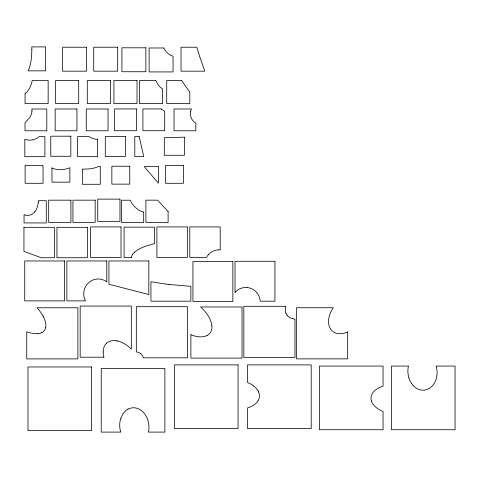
<?xml version="1.0" encoding="UTF-8"?>
<svg xmlns="http://www.w3.org/2000/svg" width="479" height="479" viewBox="0 0 479 479"><rect width="100%" height="100%" fill="white"/><g stroke="black" fill="none" stroke-linecap="round" stroke-linejoin="round"><path stroke-width="0.72" d="M347.682 331.983L347.682 358.873L296.549 358.873L296.549 307.74L333.342 307.74A28.117 28.117 0 0 0 330.744 312.206L329.827 314.469A22.549 22.549 0 0 0 328.63 319.673L328.558 320.984A16.49 16.49 0 0 0 328.881 324.864L329.205 326.043A11.436 11.436 0 0 0 331.001 329.594A10.233 10.233 0 0 0 332.815 331.438L333.348 331.833A11.364 11.364 0 0 0 338.922 333.701L341.377 333.725A19.483 19.483 0 0 0 347.664 331.953M103.189 351.957L103.236 350.7A13.711 13.711 0 0 1 103.739 347.898L103.793 347.742A10.55 10.55 0 0 1 105.913 343.868L106.398 343.401M38.278 202.192L38.362 200.707L46.271 200.707L46.271 222.933L24.052 222.933L24.052 214.742A12.484 12.484 0 0 0 25.483 215.125L26.225 215.251A10.209 10.209 0 0 0 28.459 215.311L29.153 215.221A8.85 8.85 0 0 0 32.039 214.203L32.638 213.832A10.029 10.029 0 0 0 34.332 212.383L34.829 211.82M45.691 327.414L45.798 326.726A12.232 12.232 0 0 0 45.643 323.181L45.415 321.984A23.477 23.477 0 0 0 43.361 316.769M120.78 418.424L120.271 420.239A22.214 22.214 0 0 0 119.726 424.316L119.714 426.071A23.417 23.417 0 0 0 119.888 428.202L120.193 430.052A23.166 23.166 0 0 0 120.72 432.1L101.231 432.1L101.231 368.453L164.884 368.453L164.884 432.1L148.478 432.1A22.489 22.489 0 0 0 148.813 430.016L148.945 428.148A24.016 24.016 0 0 0 148.358 422.089L147.867 420.281A21.615 21.615 0 0 0 145.299 414.796L144.179 413.287A16.789 16.789 0 0 0 141.329 410.503L140.509 409.928A13.358 13.358 0 0 0 136.832 408.216L135.916 408A11.586 11.586 0 0 0 132.881 407.791L131.941 407.886A11.771 11.771 0 0 0 129.001 408.725L128.15 409.132M257.947 400.899L258.343 400.21A10.34 10.34 0 0 0 258.474 399.947A9.586 9.586 0 0 0 259.241 397.762A9.556 9.556 0 0 0 258.612 392.014M132.42 254.642L132.629 254.313A12.107 12.107 0 0 1 134.617 252.152M208.329 254.798L207.694 255.612A14.927 14.927 0 0 0 206.611 257.349L189.786 257.349L189.786 226.932L220.208 226.932L220.208 249.948A13.448 13.448 0 0 0 219.119 249.87L218.155 249.876M134.605 252.134L135.024 251.774A24.243 24.243 0 0 1 138.209 249.607L141.137 248.062A54.899 54.899 0 0 1 145.634 246.206L154.507 243.566L154.507 227.154L124.085 227.154L124.085 257.57L131.48 257.57M206.91 335.587L206.275 335.875A12.508 12.508 0 0 1 204 336.563L203.216 336.707A18.459 18.459 0 0 1 198.48 336.719L196.905 336.498A29.506 29.506 0 0 1 190.893 334.647M41.535 332.713L40.966 332.953A10.861 10.861 0 0 1 38.829 333.51L37.619 333.659M103.907 357.208L80.173 357.208L80.173 306.075L131.306 306.075L131.306 349.119A34.584 34.584 0 0 0 124.941 344.066L122.887 342.946A23.471 23.471 0 0 0 117.738 341.024M170.368 284.58L190.864 286.316L190.864 301.189L150.945 301.189L150.945 281.664L162.315 283.574M170.057 284.544L168.273 284.34M168.195 284.334L165.872 284.047M247.475 287.586L248.469 287.741A14.31 14.31 0 0 1 251.511 288.681L252.481 289.148A14.472 14.472 0 0 1 255.9 291.663L256.636 292.447A14.621 14.621 0 0 1 260.199 301.189L274.94 301.189L274.94 261.277L235.027 261.277L235.027 292.477A14.196 14.196 0 0 1 238.231 289.687L239.099 289.178A14.125 14.125 0 0 1 242.123 287.975L243.098 287.747A14.125 14.125 0 0 1 247.469 287.586M165.716 284.029L162.938 283.664M116.499 340.797L117.738 341.042M292.711 318.673L293.837 318.912A17.531 17.531 0 0 0 294.974 319.074L294.974 357.436L243.841 357.436L243.841 306.303L285.813 306.303A14.286 14.286 0 0 0 285.37 308.626L285.31 309.638A9.394 9.394 0 0 0 285.855 313.104M253.678 385.966L254.133 386.325A20.543 20.543 0 0 1 254.463 386.607L255.325 387.385A15.142 15.142 0 0 1 258.181 391.014M140.766 353.783L141.197 354.167A7.628 7.628 0 0 1 142.383 355.598L142.676 356.095A8.73 8.73 0 0 1 143.383 357.819L187.457 357.819L187.457 306.686L136.323 306.686L136.323 351.909A9.526 9.526 0 0 1 140.802 353.741M287.292 315.535L286.957 315.116A8.035 8.035 0 0 1 285.867 313.104M411.467 383.308L412.509 384.715A16.484 16.484 0 0 0 415.449 387.553L416.281 388.116A13.657 13.657 0 0 0 418.945 389.445L419.844 389.726A11.873 11.873 0 0 0 423.903 390.151L424.837 390.038A11.993 11.993 0 0 0 427.759 389.188L429.424 388.307A14.208 14.208 0 0 0 432.477 385.709L433.124 384.948A17.394 17.394 0 0 0 435.183 381.565L435.896 379.841A20.747 20.747 0 0 0 436.866 375.871L437.058 374.021A22.483 22.483 0 0 0 436.908 369.824L436.591 367.986A22.142 22.142 0 0 0 436.088 366.07L455.05 366.07L455.05 429.723L391.403 429.723L391.403 366.07L408.449 366.07A21.615 21.615 0 0 0 408.072 368.147L407.916 369.884A23.052 23.052 0 0 0 408.425 376.045L408.898 377.853M258.157 391.026L258.636 392.008M43.391 316.751L42.026 314.338A44.032 44.032 0 0 0 39.044 310.135L37.045 307.769L77.885 307.769L77.885 358.903L26.746 358.903L26.746 331.761A39.835 39.835 0 0 0 29.542 332.66L31.901 333.222A20.759 20.759 0 0 0 37.619 333.689M199.899 57.115L204.802 71.167L181.038 71.167L181.038 47.217L196.779 47.217L199.839 56.929M371.423 400.953L371.596 401.474A10.4 10.4 0 0 0 371.674 401.677L371.782 401.947A11.993 11.993 0 0 0 372.973 404.096L373.626 404.977A18.376 18.376 0 0 0 376.997 408.114L378.799 409.335A29.65 29.65 0 0 0 383.05 411.437L383.05 429.723L319.397 429.723L319.397 366.07L383.05 366.07L383.05 386.218A27.189 27.189 0 0 0 380.865 386.972L378.871 387.864A19.208 19.208 0 0 0 375.799 389.762L374.901 390.511A12.694 12.694 0 0 0 372.566 393.181L372.201 393.816A9.412 9.412 0 0 0 370.991 398.049L371.021 398.636A9.257 9.257 0 0 0 371.411 400.917L371.411 400.917M211.85 325.391L211.634 324.014A22.938 22.938 0 0 0 209.604 318.361L208.784 316.775A38.039 38.039 0 0 0 202.898 309.183L200.617 306.985L242.021 306.985L242.021 358.118L190.887 358.118L190.887 334.665M34.853 211.838A14.16 14.16 0 0 0 37.021 207.88L37.482 206.563A23.124 23.124 0 0 0 38.266 202.192M131.438 257.57A6.077 6.077 0 0 1 132.438 254.654M208.347 254.81A13.622 13.622 0 0 1 218.149 249.828M45.715 327.42A7.305 7.305 0 0 1 41.595 332.743M103.925 357.202A20.609 20.609 0 0 1 103.171 351.957M116.499 340.814A15.088 15.088 0 0 0 112.409 340.659L111.745 340.773A10.251 10.251 0 0 0 106.362 343.359M206.958 335.557A9.502 9.502 0 0 0 208.97 334.204L209.503 333.677A8.472 8.472 0 0 0 210.892 331.696L211.203 331.007A9.808 9.808 0 0 0 211.82 328.654L211.91 327.864A13.436 13.436 0 0 0 211.844 325.391M292.729 318.559A9.933 9.933 0 0 1 287.268 315.613M120.948 418.472A15.999 15.999 0 0 1 128.055 408.982M257.947 400.905A12.268 12.268 0 0 1 256.433 402.839L255.654 403.599A18.004 18.004 0 0 1 251.834 406.186L249.864 407.096A25.83 25.83 0 0 1 247.553 407.892L247.553 428.531L311.2 428.531L311.2 364.884L247.553 364.884L247.553 382.487L249.529 383.392A25.638 25.638 0 0 1 253.684 385.96M411.461 383.314A20.878 20.878 0 0 1 408.91 377.847M23.95 227.321L23.95 251.391L41.302 257.744L54.372 257.744L54.372 227.321L23.95 227.321M25.064 93.728L25.064 103.596L48.151 103.596L48.151 80.514L32.189 80.514A30.686 30.686 0 0 1 31.255 84.214L29.812 87.777L27.944 90.824A15.579 15.579 0 0 1 26.531 92.465L25.064 93.728M51.954 167.943L51.954 182.146L69.862 182.146L69.862 167.734A26.07 26.07 0 0 1 65.348 169.153L63.216 169.518A23.094 23.094 0 0 1 58.486 169.65L56.336 169.368A17.579 17.579 0 0 1 51.948 167.955M82.352 169.213L82.352 184.277L100.261 184.277L100.261 166.375L98.985 166.375L94.968 167.824A36.727 36.727 0 0 1 90.836 168.794L82.352 169.213M106.787 260.965L106.787 281.939A14.095 14.095 0 0 0 105.715 281.185L104.703 280.598A13.945 13.945 0 0 0 101.165 279.311L100.015 279.113A13.993 13.993 0 0 0 96.243 279.137L95.099 279.347A14.274 14.274 0 0 0 91.561 280.664L90.555 281.251A14.735 14.735 0 0 0 85.573 286.628L85.052 287.669A14.987 14.987 0 0 0 83.801 295.07L83.951 296.232A14.705 14.705 0 0 0 85.034 299.836L85.555 300.884L66.874 300.884L66.874 260.965L106.787 260.965M143.682 212.071L143.682 222.442L121.462 222.442L121.462 200.216L130.204 200.216L131.24 202.138A24.579 24.579 0 0 0 135.641 207.67L136.749 208.61A18.627 18.627 0 0 0 140.395 210.946L141.473 211.401A14.382 14.382 0 0 0 143.682 212.077M168.111 211.532L168.111 222.388L145.891 222.388L145.891 200.168L157.615 200.168L168.111 211.532M31.836 49.559C31.74 56.756 31.183 64.228 28.117 70.85L45.625 70.85L45.625 46.9L31.806 46.9L31.836 49.559M31.961 111.05L31.716 112.93A12.568 12.568 0 0 1 31.093 114.912L30.213 116.732A17.298 17.298 0 0 1 29.764 117.481L25.004 122.762L25.004 130.779L46.798 130.779L46.798 108.99L31.818 108.99A9.37 9.37 0 0 1 31.961 111.05M190.636 111.805L190.63 111.87A12.352 12.352 0 0 0 190.552 114.966L190.702 115.912A10.849 10.849 0 0 0 191.319 117.966L191.72 118.828A11.119 11.119 0 0 0 193.528 121.343L194.217 122.007A12.61 12.61 0 0 0 195.821 123.217L195.821 130.779L174.027 130.779L174.027 108.99L191.378 108.99A14.502 14.502 0 0 0 190.798 110.93L190.636 111.805M32.386 139.892L31.434 140.042A14.759 14.759 0 0 1 27.62 140L26.674 139.832A14.837 14.837 0 0 1 24.83 139.323L24.83 156.675L44.894 156.675L44.894 136.611L39.206 136.611A14.406 14.406 0 0 1 32.386 139.892M184.373 137.18L164.309 137.713L164.309 155.274L184.373 155.274L184.373 137.18M97.65 139.281L95.375 139.12A14.795 14.795 0 0 1 91.052 137.772L89.094 136.617L77.58 136.617L77.58 156.681L97.65 156.681L97.65 139.281M86.555 47.217L62.605 47.217L62.605 71.167L86.555 71.167L86.555 47.217M117.678 47.217L93.728 47.217L93.728 71.167L117.678 71.167L117.678 47.217M145.861 47.792L121.911 47.792L121.911 71.742L145.861 71.742L145.861 47.792M163.758 47.984L149.125 47.984L149.125 71.928L173.075 71.928L173.075 56.282C168.752 54.816 165.776 52.091 163.758 47.984M78.706 80.514L55.618 80.514L55.618 103.596L78.706 103.596L78.706 80.514M110.368 80.514L87.28 80.514L87.28 103.596L110.368 103.596L110.368 80.514M137.03 80.514L113.942 80.514L113.942 103.596L137.03 103.596L137.03 80.514M155.813 80.514L139.497 80.514L139.497 103.596L162.585 103.596L162.585 88.95L160.399 87.274A17.16 17.16 0 0 1 158.489 85.19L157.022 83.011A20.01 20.01 0 0 1 155.813 80.514M181.655 80.514L166.716 80.514L166.716 103.596L189.804 103.596L189.804 92.172L181.655 80.514M76.945 108.99L55.151 108.99L55.151 130.779L76.945 130.779L76.945 108.99M108.044 108.99L86.25 108.99L86.25 130.779L108.044 130.779L108.044 108.99M136.371 108.937L114.583 108.937L114.583 130.725L136.371 130.725L136.371 108.937M161.136 108.937L142.91 108.937L142.91 130.725L164.704 130.725L164.704 111.326L161.136 108.937M70.826 136.198L50.762 136.198L50.762 156.262L70.826 156.262L70.826 136.198M125.366 136.455L105.296 136.455L105.296 156.519L125.366 156.519L125.366 136.455M139.132 136.455L134.803 136.455L134.803 156.519L143.718 156.519L139.132 136.455M42.415 165.381L25.13 165.381L25.13 183.289L43.038 183.289L43.038 166.105L42.451 165.429M183.409 165.381L165.5 165.381L165.5 183.289L183.409 183.289L183.409 165.381M129.767 166.225L111.858 166.225L111.858 184.134L129.767 184.134L129.767 166.225M158.375 166.65L144.275 166.65L158.375 183.17L158.375 166.65M119.972 199.12L97.752 199.12L97.752 221.34L119.972 221.34L119.972 199.12M70.916 200.168L48.69 200.168L48.69 222.388L70.916 222.388L70.916 200.168M95.159 200.168L72.934 200.168L72.934 222.388L95.159 222.388L95.159 200.168M121.019 226.926L90.603 226.926L90.603 257.349L121.019 257.349L121.019 226.926M187.337 226.932L156.914 226.932L156.914 257.349L187.337 257.349L187.337 226.932M87.37 227.321L56.947 227.321L56.947 257.744L87.37 257.744L87.37 227.321M64.635 260.965L24.722 260.965L24.722 300.884L64.635 300.884L64.635 260.965M148.837 260.965L108.925 260.965L108.925 284.233L148.837 294.549L148.837 260.965M232.854 261.576L192.941 261.576L192.941 301.495L232.854 301.495L232.854 261.576M238.069 364.884L174.416 364.884L174.416 428.531L238.069 428.531L238.069 364.884M91.633 366.968L27.98 366.968L27.98 430.615L91.633 430.615L91.633 366.968"/></g></svg>
